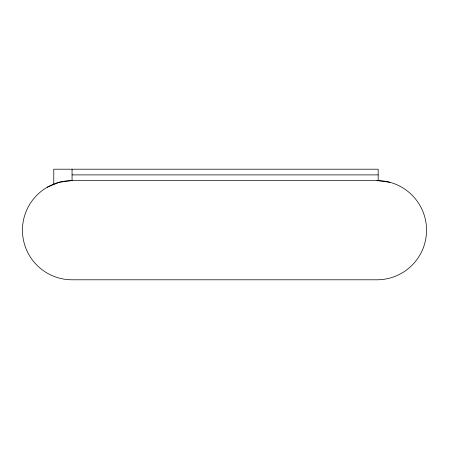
<?xml version="1.0" encoding="UTF-8"?>
<svg xmlns="http://www.w3.org/2000/svg" width="449" height="449" viewBox="0 0 449 449"><rect width="100%" height="100%" fill="white"/><g stroke="black" fill="none" stroke-linecap="round" stroke-linejoin="round"><path stroke-width="0.67" d="M47.252 187.222L59.217 182.266L72.059 180.577L376.941 180.577L389.783 182.266M72.059 174.891L378.17 174.891M378.17 180.739L378.17 169.206L53.768 169.206L53.768 184.522M72.059 169.206L72.059 180.577A49.609 49.609 0 0 0 22.45 230.185A49.609 49.609 0 0 0 72.059 279.794L376.941 279.794A49.609 49.609 0 0 0 426.55 230.185A49.609 49.609 0 0 0 376.941 180.577"/></g></svg>
